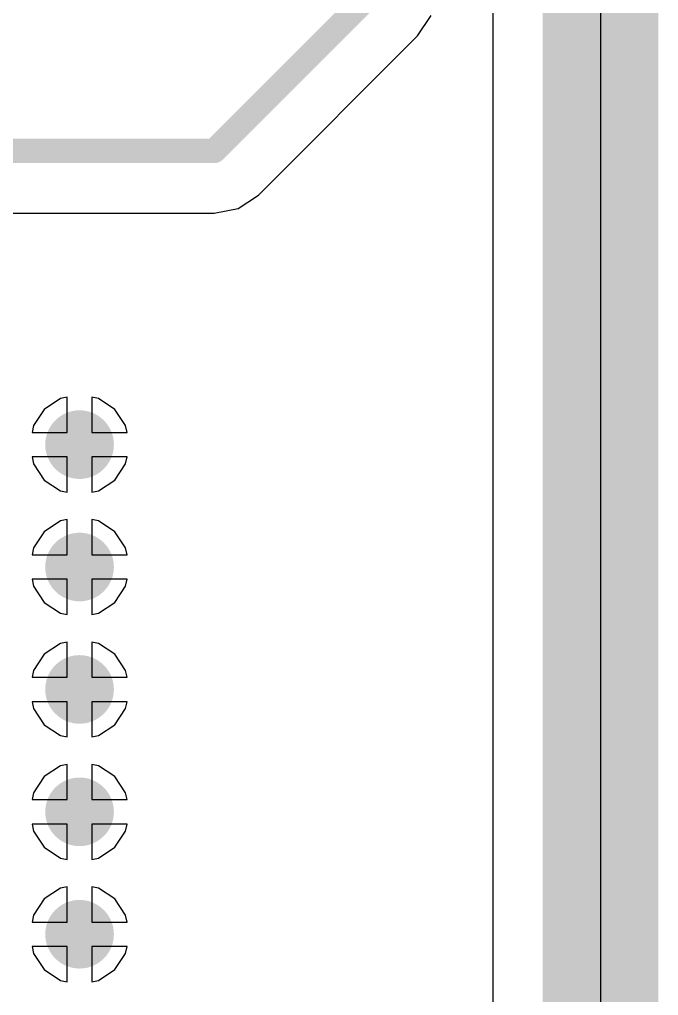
# Model space of a CAD drawing. Header units: millimetres. Extents: x 25 to 374, y 23 to 150.
# Drawn here: x 367.13 to 373.76, y 55.83 to 65.95 of the extents above; entities that cross this region are included whole.
import ezdxf

# ---------------------------------------------------------------- set-up
doc = ezdxf.new("R2010")
doc.units = ezdxf.units.MM
for name, color, linetype in [('BottomLayer', 5, 'Continuous'), ('BottomSolder', 6, 'Continuous'), ('KeepOutLayer', 6, 'Continuous'), ('Mechanical1', 6, 'Continuous'), ('MultiLayer', 9, 'Continuous'), ('TopLayer', 1, 'Continuous'), ('TopSolder', 216, 'Continuous'), ('ViaHoleLayer', 16, 'Continuous')]:
    doc.layers.add(name, color=color, linetype=linetype)

msp = doc.modelspace()

# ---------------------------------------------------------------- linework, layer by layer
at = {"layer": 'BottomLayer'}
for p, q in [((372.04, 70.565), (372.04, 24.686)), ((371.26, 65.783), (371.4, 65.993)), ((369.609, 64.132), (371.26, 65.783)), ((369.399, 63.992), (369.609, 64.132)), ((332.798, 63.942), (369.151, 63.942)), ((369.151, 63.942), (369.399, 63.992)), ((367.556, 62.02), (367.388, 61.908)), ((367.627, 62.034), (367.556, 62.02)), ((367.627, 61.669), (367.627, 62.034)), ((367.952, 62.02), (367.881, 62.034)), ((367.881, 62.034), (367.881, 61.669)), ((368.12, 61.908), (367.952, 62.02)), ((367.388, 61.908), (367.275, 61.74)), ((368.232, 61.74), (368.12, 61.908)), ((367.275, 61.74), (367.261, 61.669)), ((367.261, 61.669), (367.627, 61.669)), ((367.881, 61.669), (368.247, 61.669)), ((368.247, 61.669), (368.232, 61.74)), ((367.627, 61.415), (367.261, 61.415)), ((367.261, 61.415), (367.275, 61.343)), ((367.627, 61.049), (367.627, 61.415)), ((368.247, 61.415), (367.881, 61.415)), ((367.881, 61.415), (367.881, 61.049)), ((368.232, 61.343), (368.247, 61.415)), ((367.275, 61.343), (367.388, 61.175)), ((368.12, 61.175), (368.232, 61.343)), ((367.388, 61.175), (367.556, 61.063)), ((367.952, 61.063), (368.12, 61.175)), ((367.556, 61.063), (367.627, 61.049)), ((367.881, 61.049), (367.952, 61.063)), ((367.627, 60.764), (367.556, 60.75)), ((367.627, 60.399), (367.627, 60.764)), ((367.952, 60.75), (367.881, 60.764)), ((367.881, 60.764), (367.881, 60.399)), ((367.556, 60.75), (367.388, 60.638)), ((368.12, 60.638), (367.952, 60.75)), ((367.388, 60.638), (367.275, 60.47)), ((368.232, 60.47), (368.12, 60.638)), ((367.275, 60.47), (367.261, 60.399)), ((368.247, 60.399), (368.232, 60.47)), ((367.261, 60.399), (367.627, 60.399)), ((367.881, 60.399), (368.247, 60.399)), ((367.627, 60.145), (367.261, 60.145)), ((367.261, 60.145), (367.275, 60.073)), ((367.275, 60.073), (367.388, 59.905)), ((367.627, 59.779), (367.627, 60.145)), ((368.247, 60.145), (367.881, 60.145)), ((367.881, 60.145), (367.881, 59.779)), ((368.12, 59.905), (368.232, 60.073)), ((368.232, 60.073), (368.247, 60.145)), ((367.388, 59.905), (367.556, 59.793)), ((367.952, 59.793), (368.12, 59.905)), ((367.556, 59.793), (367.627, 59.779)), ((367.881, 59.779), (367.952, 59.793)), ((367.556, 59.48), (367.388, 59.368)), ((367.627, 59.494), (367.556, 59.48)), ((367.627, 59.129), (367.627, 59.494)), ((367.952, 59.48), (367.881, 59.494)), ((367.881, 59.494), (367.881, 59.129)), ((368.12, 59.368), (367.952, 59.48)), ((367.388, 59.368), (367.275, 59.2)), ((368.232, 59.2), (368.12, 59.368)), ((367.275, 59.2), (367.261, 59.129)), ((368.247, 59.129), (368.232, 59.2)), ((367.261, 59.129), (367.627, 59.129)), ((367.881, 59.129), (368.247, 59.129)), ((367.627, 58.875), (367.261, 58.875)), ((367.261, 58.875), (367.275, 58.803)), ((367.627, 58.509), (367.627, 58.875)), ((368.247, 58.875), (367.881, 58.875)), ((367.881, 58.875), (367.881, 58.509)), ((368.232, 58.803), (368.247, 58.875)), ((367.275, 58.803), (367.388, 58.635)), ((368.12, 58.635), (368.232, 58.803)), ((367.388, 58.635), (367.556, 58.523)), ((367.952, 58.523), (368.12, 58.635)), ((367.556, 58.523), (367.627, 58.509)), ((367.881, 58.509), (367.952, 58.523)), ((367.556, 58.21), (367.388, 58.098)), ((367.627, 58.224), (367.556, 58.21)), ((367.627, 57.859), (367.627, 58.224)), ((367.952, 58.21), (367.881, 58.224)), ((367.881, 58.224), (367.881, 57.859)), ((368.12, 58.098), (367.952, 58.21)), ((367.388, 58.098), (367.275, 57.93)), ((368.232, 57.93), (368.12, 58.098)), ((367.275, 57.93), (367.261, 57.859)), ((368.247, 57.859), (368.232, 57.93)), ((367.261, 57.859), (367.627, 57.859)), ((367.881, 57.859), (368.247, 57.859)), ((367.627, 57.605), (367.261, 57.605)), ((367.261, 57.605), (367.275, 57.533)), ((367.275, 57.533), (367.388, 57.365)), ((367.627, 57.239), (367.627, 57.605)), ((368.247, 57.605), (367.881, 57.605)), ((367.881, 57.605), (367.881, 57.239)), ((368.12, 57.365), (368.232, 57.533)), ((368.232, 57.533), (368.247, 57.605)), ((367.388, 57.365), (367.556, 57.253)), ((367.952, 57.253), (368.12, 57.365)), ((367.556, 57.253), (367.627, 57.239)), ((367.881, 57.239), (367.952, 57.253)), ((367.556, 56.94), (367.388, 56.828)), ((367.627, 56.954), (367.556, 56.94)), ((367.627, 56.589), (367.627, 56.954)), ((367.952, 56.94), (367.881, 56.954)), ((367.881, 56.954), (367.881, 56.589)), ((368.12, 56.828), (367.952, 56.94)), ((367.388, 56.828), (367.275, 56.66)), ((368.232, 56.66), (368.12, 56.828)), ((367.275, 56.66), (367.261, 56.589)), ((368.247, 56.589), (368.232, 56.66)), ((367.261, 56.589), (367.627, 56.589)), ((367.881, 56.589), (368.247, 56.589)), ((367.627, 56.335), (367.261, 56.335)), ((367.261, 56.335), (367.275, 56.263)), ((367.627, 55.969), (367.627, 56.335)), ((368.247, 56.335), (367.881, 56.335)), ((367.881, 56.335), (367.881, 55.969)), ((368.232, 56.263), (368.247, 56.335)), ((367.275, 56.263), (367.388, 56.095)), ((368.12, 56.095), (368.232, 56.263)), ((367.388, 56.095), (367.556, 55.983)), ((367.952, 55.983), (368.12, 56.095)), ((367.556, 55.983), (367.627, 55.969)), ((367.881, 55.969), (367.952, 55.983))]:
    msp.add_line(p, q, dxfattribs=at)
at = {"layer": 'BottomLayer', "const_width": 0.254}
for points in [[(369.151, 64.59), (370.802, 66.241)], [(332.798, 64.59), (369.151, 64.59)]]:
    msp.add_lwpolyline(points, dxfattribs=at)
at = {"layer": 'BottomLayer'}
for points, const_width in [([(369.087, 64.59, 1), (369.214, 64.59, 1)], 0.127), ([(369.087, 64.59, 1), (369.214, 64.59, 1)], 0.127), ([(367.627, 61.542, 1), (367.881, 61.542, 1)], 0.254), ([(367.627, 60.272, 1), (367.881, 60.272, 1)], 0.254), ([(367.627, 59.002, 1), (367.881, 59.002, 1)], 0.254), ([(367.627, 57.732, 1), (367.881, 57.732, 1)], 0.254), ([(367.627, 56.462, 1), (367.881, 56.462, 1)], 0.254)]:
    msp.add_lwpolyline(points, format="xyb", close=True, dxfattribs=dict(at, const_width=const_width))
at = {"layer": 'BottomSolder', "const_width": 0.356}
for points in [[(367.576, 61.542, 1), (367.932, 61.542, 1)], [(367.576, 60.272, 1), (367.932, 60.272, 1)], [(367.576, 59.002, 1), (367.932, 59.002, 1)], [(367.576, 57.732, 1), (367.932, 57.732, 1)], [(367.576, 56.462, 1), (367.932, 56.462, 1)]]:
    msp.add_lwpolyline(points, format="xyb", close=True, dxfattribs=at)
at = {"layer": 'KeepOutLayer', "const_width": 1.2}
msp.add_lwpolyline([(373.158, 23.569), (373.158, 149.299)], dxfattribs=at)
at = {"layer": 'Mechanical1', "const_width": 0.0127}
msp.add_lwpolyline([(373.158, 23.569), (373.158, 149.305)], dxfattribs=at)
at = {"layer": 'MultiLayer', "const_width": 0.254}
for points in [[(367.627, 61.542, 1), (367.881, 61.542, 1)], [(367.627, 60.272, 1), (367.881, 60.272, 1)], [(367.627, 59.002, 1), (367.881, 59.002, 1)], [(367.627, 57.732, 1), (367.881, 57.732, 1)], [(367.627, 56.462, 1), (367.881, 56.462, 1)]]:
    msp.add_lwpolyline(points, format="xyb", close=True, dxfattribs=at)
at = {"layer": 'TopLayer'}
for p, q in [((372.04, 70.565), (372.04, 24.686)), ((367.556, 62.02), (367.388, 61.908)), ((367.627, 62.034), (367.556, 62.02)), ((367.627, 61.669), (367.627, 62.034)), ((367.952, 62.02), (367.881, 62.034)), ((367.881, 62.034), (367.881, 61.669)), ((368.12, 61.908), (367.952, 62.02)), ((367.388, 61.908), (367.275, 61.74)), ((368.232, 61.74), (368.12, 61.908)), ((367.275, 61.74), (367.261, 61.669)), ((367.261, 61.669), (367.627, 61.669)), ((367.881, 61.669), (368.247, 61.669)), ((368.247, 61.669), (368.232, 61.74)), ((367.627, 61.415), (367.261, 61.415)), ((367.261, 61.415), (367.275, 61.343)), ((367.627, 61.049), (367.627, 61.415)), ((368.247, 61.415), (367.881, 61.415)), ((367.881, 61.415), (367.881, 61.049)), ((368.232, 61.343), (368.247, 61.415)), ((367.275, 61.343), (367.388, 61.175)), ((368.12, 61.175), (368.232, 61.343)), ((367.388, 61.175), (367.556, 61.063)), ((367.952, 61.063), (368.12, 61.175)), ((367.556, 61.063), (367.627, 61.049)), ((367.881, 61.049), (367.952, 61.063)), ((367.627, 60.764), (367.556, 60.75)), ((367.627, 60.399), (367.627, 60.764)), ((367.952, 60.75), (367.881, 60.764)), ((367.881, 60.764), (367.881, 60.399)), ((367.556, 60.75), (367.388, 60.638)), ((368.12, 60.638), (367.952, 60.75)), ((367.388, 60.638), (367.275, 60.47)), ((368.232, 60.47), (368.12, 60.638)), ((367.275, 60.47), (367.261, 60.399)), ((368.247, 60.399), (368.232, 60.47)), ((367.261, 60.399), (367.627, 60.399)), ((367.881, 60.399), (368.247, 60.399)), ((367.627, 60.145), (367.261, 60.145)), ((367.261, 60.145), (367.275, 60.073)), ((367.275, 60.073), (367.388, 59.905)), ((367.627, 59.779), (367.627, 60.145)), ((368.247, 60.145), (367.881, 60.145)), ((367.881, 60.145), (367.881, 59.779)), ((368.12, 59.905), (368.232, 60.073)), ((368.232, 60.073), (368.247, 60.145)), ((367.388, 59.905), (367.556, 59.793)), ((367.952, 59.793), (368.12, 59.905)), ((367.556, 59.793), (367.627, 59.779)), ((367.881, 59.779), (367.952, 59.793)), ((367.556, 59.48), (367.388, 59.368)), ((367.627, 59.494), (367.556, 59.48)), ((367.627, 59.129), (367.627, 59.494)), ((367.952, 59.48), (367.881, 59.494)), ((367.881, 59.494), (367.881, 59.129)), ((368.12, 59.368), (367.952, 59.48)), ((367.388, 59.368), (367.275, 59.2)), ((368.232, 59.2), (368.12, 59.368)), ((367.275, 59.2), (367.261, 59.129)), ((368.247, 59.129), (368.232, 59.2)), ((367.261, 59.129), (367.627, 59.129)), ((367.881, 59.129), (368.247, 59.129)), ((367.627, 58.875), (367.261, 58.875)), ((367.261, 58.875), (367.275, 58.803)), ((367.627, 58.509), (367.627, 58.875)), ((368.247, 58.875), (367.881, 58.875)), ((367.881, 58.875), (367.881, 58.509)), ((368.232, 58.803), (368.247, 58.875)), ((367.275, 58.803), (367.388, 58.635)), ((368.12, 58.635), (368.232, 58.803)), ((367.388, 58.635), (367.556, 58.523)), ((367.952, 58.523), (368.12, 58.635)), ((367.556, 58.523), (367.627, 58.509)), ((367.881, 58.509), (367.952, 58.523)), ((367.556, 58.21), (367.388, 58.098)), ((367.627, 58.224), (367.556, 58.21)), ((367.627, 57.859), (367.627, 58.224)), ((367.952, 58.21), (367.881, 58.224)), ((367.881, 58.224), (367.881, 57.859)), ((368.12, 58.098), (367.952, 58.21)), ((367.388, 58.098), (367.275, 57.93)), ((368.232, 57.93), (368.12, 58.098)), ((367.275, 57.93), (367.261, 57.859)), ((368.247, 57.859), (368.232, 57.93)), ((367.261, 57.859), (367.627, 57.859)), ((367.881, 57.859), (368.247, 57.859)), ((367.627, 57.605), (367.261, 57.605)), ((367.261, 57.605), (367.275, 57.533)), ((367.275, 57.533), (367.388, 57.365)), ((367.627, 57.239), (367.627, 57.605)), ((368.247, 57.605), (367.881, 57.605)), ((367.881, 57.605), (367.881, 57.239)), ((368.12, 57.365), (368.232, 57.533)), ((368.232, 57.533), (368.247, 57.605)), ((367.388, 57.365), (367.556, 57.253)), ((367.952, 57.253), (368.12, 57.365)), ((367.556, 57.253), (367.627, 57.239)), ((367.881, 57.239), (367.952, 57.253)), ((367.556, 56.94), (367.388, 56.828)), ((367.627, 56.954), (367.556, 56.94)), ((367.627, 56.589), (367.627, 56.954)), ((367.952, 56.94), (367.881, 56.954)), ((367.881, 56.954), (367.881, 56.589)), ((368.12, 56.828), (367.952, 56.94)), ((367.388, 56.828), (367.275, 56.66)), ((368.232, 56.66), (368.12, 56.828)), ((367.275, 56.66), (367.261, 56.589)), ((368.247, 56.589), (368.232, 56.66)), ((367.261, 56.589), (367.627, 56.589)), ((367.881, 56.589), (368.247, 56.589)), ((367.627, 56.335), (367.261, 56.335)), ((367.261, 56.335), (367.275, 56.263)), ((367.627, 55.969), (367.627, 56.335)), ((368.247, 56.335), (367.881, 56.335)), ((367.881, 56.335), (367.881, 55.969)), ((368.232, 56.263), (368.247, 56.335)), ((367.275, 56.263), (367.388, 56.095)), ((368.12, 56.095), (368.232, 56.263)), ((367.388, 56.095), (367.556, 55.983)), ((367.952, 55.983), (368.12, 56.095)), ((367.556, 55.983), (367.627, 55.969)), ((367.881, 55.969), (367.952, 55.983))]:
    msp.add_line(p, q, dxfattribs=at)
at = {"layer": 'TopLayer', "const_width": 0.254}
for points in [[(367.627, 61.542, 1), (367.881, 61.542, 1)], [(367.627, 60.272, 1), (367.881, 60.272, 1)], [(367.627, 59.002, 1), (367.881, 59.002, 1)], [(367.627, 57.732, 1), (367.881, 57.732, 1)], [(367.627, 56.462, 1), (367.881, 56.462, 1)]]:
    msp.add_lwpolyline(points, format="xyb", close=True, dxfattribs=at)
at = {"layer": 'TopSolder', "const_width": 0.356}
for points in [[(367.576, 61.542, 1), (367.932, 61.542, 1)], [(367.576, 60.272, 1), (367.932, 60.272, 1)], [(367.576, 59.002, 1), (367.932, 59.002, 1)], [(367.576, 57.732, 1), (367.932, 57.732, 1)], [(367.576, 56.462, 1), (367.932, 56.462, 1)]]:
    msp.add_lwpolyline(points, format="xyb", close=True, dxfattribs=at)
at = {"layer": 'ViaHoleLayer', "const_width": 0.127}
for points in [[(367.69, 61.542, 1), (367.817, 61.542, 1)], [(367.69, 60.272, 1), (367.817, 60.272, 1)], [(367.69, 59.002, 1), (367.817, 59.002, 1)], [(367.69, 57.732, 1), (367.817, 57.732, 1)], [(367.69, 56.462, 1), (367.817, 56.462, 1)]]:
    msp.add_lwpolyline(points, format="xyb", close=True, dxfattribs=at)

doc.saveas('drawing.dxf')
